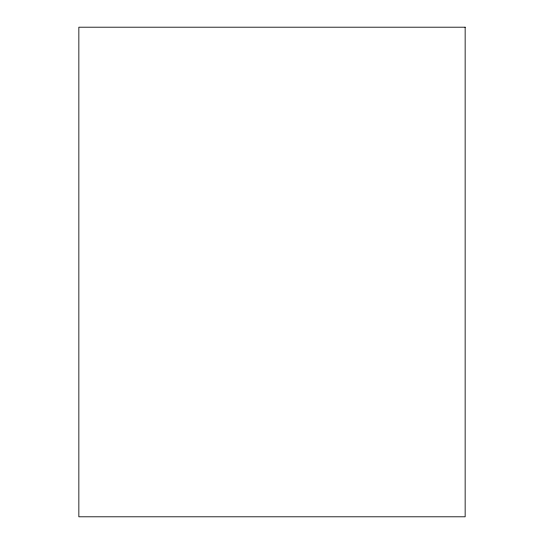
<?xml version="1.0" encoding="UTF-8"?>
<svg xmlns="http://www.w3.org/2000/svg" width="544" height="544" viewBox="0 0 544 544"><rect width="100%" height="100%" fill="white"/><g stroke="black" fill="none" stroke-linecap="round" stroke-linejoin="round"><path stroke-width="0.82" d="M465.147 27.2L78.853 27.2L78.853 516.8L465.147 516.8L465.147 27.2"/></g></svg>
